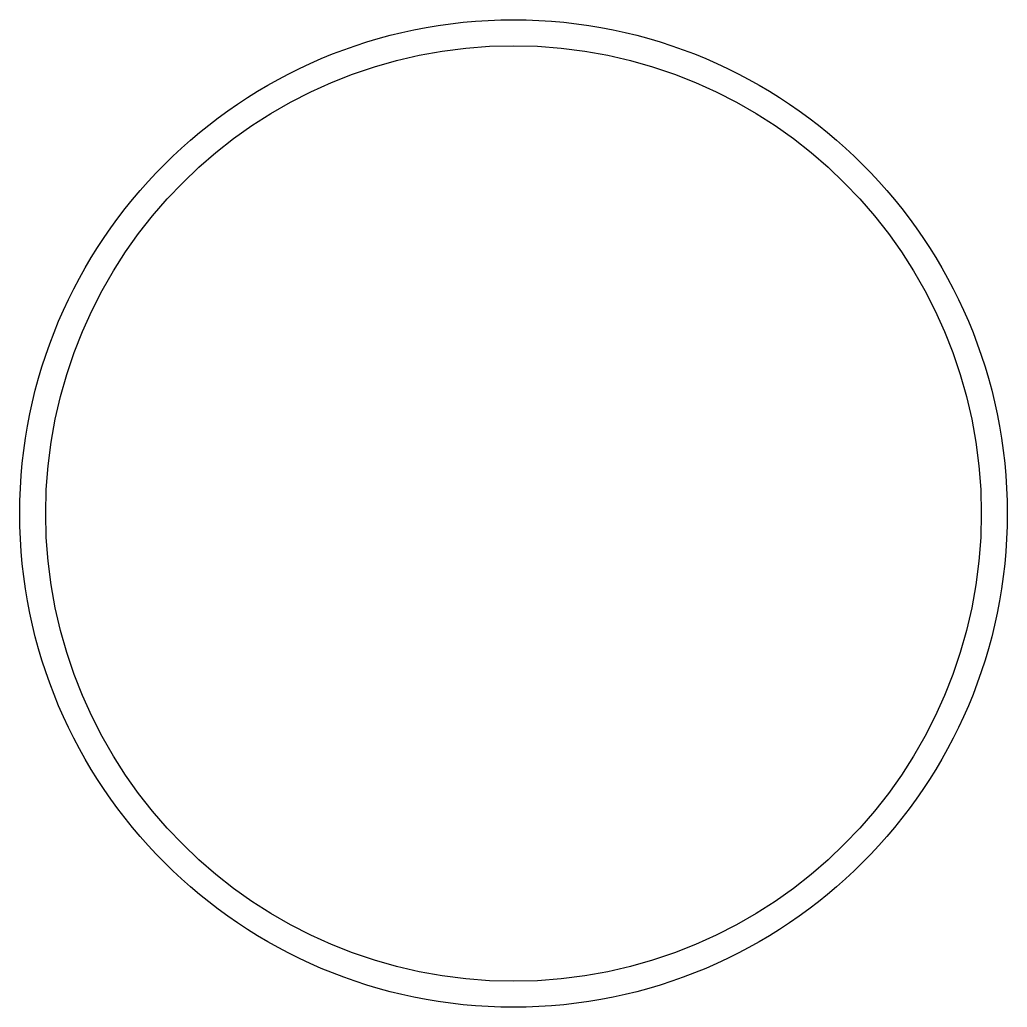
# Model space of a CAD drawing. Extents: x 1306.4 to 1372.9, y 657.3 to 723.9.
import ezdxf

# ---------------------------------------------------------------- set-up
doc = ezdxf.new("R2010")
doc.units = 0
doc.header["$LTSCALE"] = 0.5
doc.layers.get('0').update_dxf_attribs({"linetype": 'CONTINUOUS'})

msp = doc.modelspace()

# ---------------------------------------------------------------- linework, layer by layer
at = {"color": 0, "linetype": 'CONTINUOUS'}
for radius in [33.275, 31.525]:
    msp.add_circle((1339.668, 690.625), radius, dxfattribs=at)

doc.saveas('drawing.dxf')
